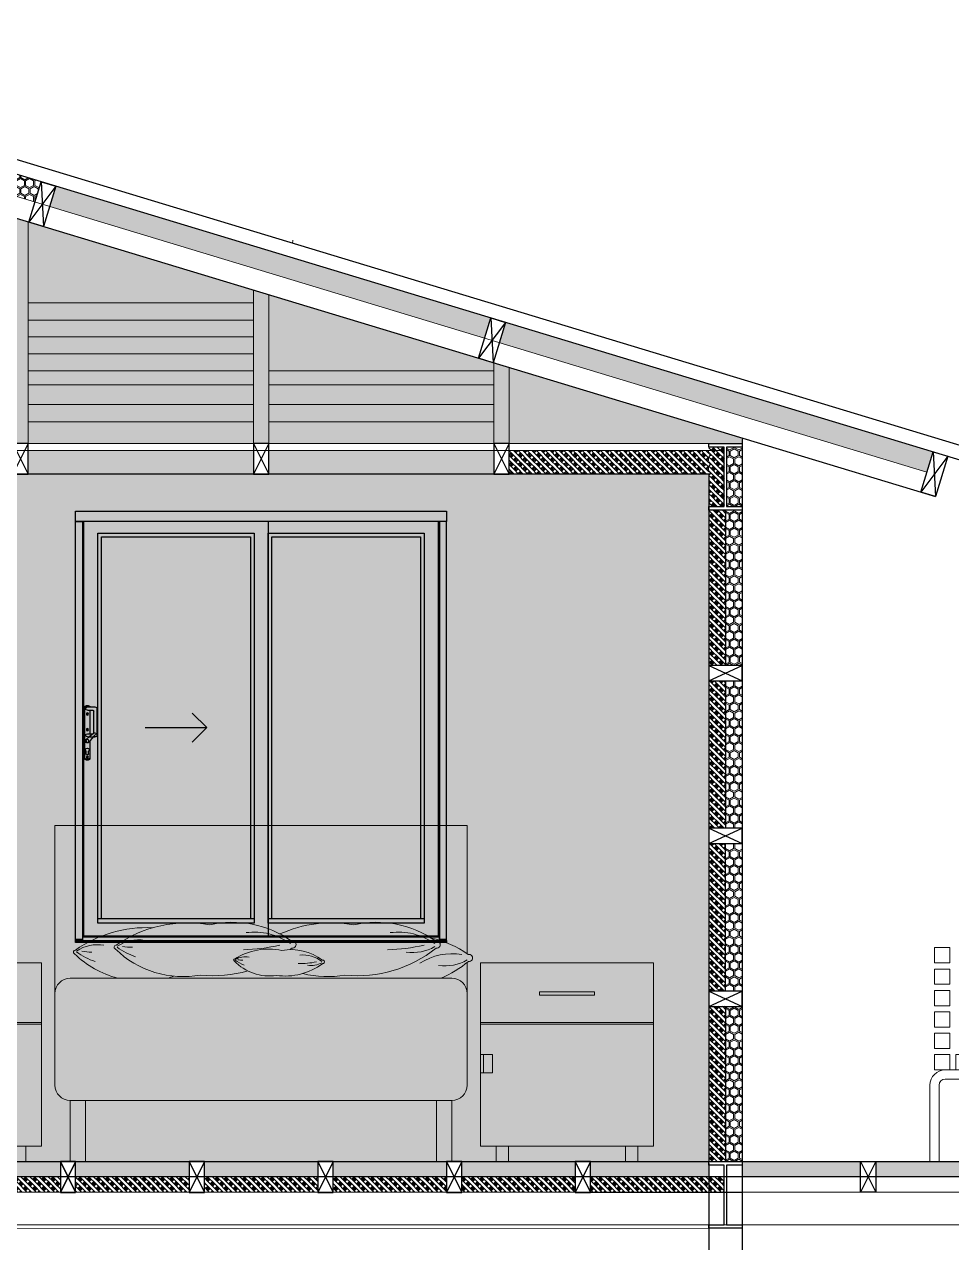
# Model space of a CAD drawing. Header units: millimetres. Extents: x 0 to 77.1, y -22.3 to 58.9.
# Drawn here: x 14.129 to 17.165, y -20.027 to -16.04 of the extents above; entities that cross this region are included whole.
import ezdxf

# ---------------------------------------------------------------- set-up
doc = ezdxf.new("R2010")
doc.units = ezdxf.units.MM
doc.layers.add('0 1 Sombreado', color=7, linetype='Continuous', lineweight=5, true_color=0xd6d6d6)
for name, color, linetype, lineweight in [('0.1normal', 7, 'Continuous', 15), ('01 Moviliario', 251, 'Continuous', 15), ('01 TERRENO', 7, 'Continuous', 140), ('01 Vegetacion 2', 253, 'Continuous', 9), ('01gorda', 7, 'Continuous', 30), ('01gris', 252, 'Continuous', 9)]:
    doc.layers.add(name, color=color, linetype=linetype, lineweight=lineweight)
pattern_1 = [(315, (39.565346, -18.454767), (0.03000001, -6e-18), [0.01060659, -0.0318198]), (315, (39.550346, -18.454767), (0.03000001, -6e-18), [0.0318198, -0.01060659]), (315, (39.542846, -18.462267), (0.03000001, -6e-18), [0.0318198, -0.01060659]), (315, (39.542846, -18.477267), (0.03000001, -6e-18), [0.01060659, -0.0318198]), (45, (39.542846, -18.477267), (6e-18, 0.03000001), [0.01060659, -0.0318198]), (45, (39.550346, -18.484767), (6e-18, 0.03000001), [0.01060659, -0.0318198]), (45, (39.565346, -18.469767), (6e-18, 0.03000001), [0.01060659, -0.0318198]), (225, (39.565346, -18.454767), (-1e-17, -0.03000001), [0.01060659, -0.0318198]), (270, (39.542846, -18.469767), (0.03, -6e-18), [0, -0.03]), (270, (39.542846, -18.466767), (0.03, -6e-18), [0, -0.03]), (270, (39.542846, -18.472767), (0.03, -6e-18), [0, -0.03]), (270, (39.545846, -18.469767), (0.03, -6e-18), [0, -0.03]), (270, (39.557846, -18.484767), (0.03, -6e-18), [0, -0.03]), (270, (39.560846, -18.484767), (0.03, -6e-18), [0, -0.03]), (270, (39.554846, -18.484767), (0.03, -6e-18), [0, -0.03]), (270, (39.557846, -18.481767), (0.03, -6e-18), [0, -0.03]), (270, (39.557846, -18.457767), (0.03, -6e-18), [0, -0.03]), (270, (39.569846, -18.469767), (0.03, -6e-18), [0, -0.03])]
pattern_2 = [(270, (-72.434958, 28.004061), (0.015, -0.0259807621), [0.015, -0.036961524]), (270, (-72.408978, 28.004061), (0.015, -0.0259807621), [0.015, -0.036961524]), (330, (-72.434958, 27.989061), (0.03, -2e-13), [0.015, -0.036961524]), (330, (-72.421968, 28.011561), (0.03, -2e-13), [0.015, -0.036961524]), (30, (-72.434958, 28.004061), (0.015, 0.0259807621), [0.015, -0.036961524]), (30, (-72.421968, 27.981561), (0.015, 0.0259807621), [0.015, -0.036961524])]
pattern_3 = [(315, (-72.412458, 28.011561), (0.0300000093, -6e-18), [0.01060659, -0.0318198]), (315, (-72.427458, 28.011561), (0.0300000093, -6e-18), [0.0318198, -0.01060659]), (315, (-72.434958, 28.004061), (0.0300000093, -6e-18), [0.0318198, -0.01060659]), (315, (-72.434958, 27.989061), (0.0300000093, -6e-18), [0.01060659, -0.0318198]), (45, (-72.434958, 27.989061), (6e-18, 0.0300000093), [0.01060659, -0.0318198]), (45, (-72.427458, 27.981561), (6e-18, 0.0300000093), [0.01060659, -0.0318198]), (45, (-72.412458, 27.996561), (6e-18, 0.0300000093), [0.01060659, -0.0318198]), (225, (-72.412458, 28.011561), (-1e-17, -0.0300000093), [0.01060659, -0.0318198]), (270, (-72.434958, 27.99656), (0.03, -6e-18), [0, -0.03]), (270, (-72.434958, 27.99956), (0.03, -6e-18), [0, -0.03]), (270, (-72.434958, 27.99356), (0.03, -6e-18), [0, -0.03]), (270, (-72.431958, 27.99656), (0.03, -6e-18), [0, -0.03]), (270, (-72.419958, 27.98156), (0.03, -6e-18), [0, -0.03]), (270, (-72.416958, 27.98156), (0.03, -6e-18), [0, -0.03]), (270, (-72.422958, 27.98156), (0.03, -6e-18), [0, -0.03]), (270, (-72.419958, 27.98456), (0.03, -6e-18), [0, -0.03]), (270, (-72.419958, 28.00856), (0.03, -6e-18), [0, -0.03]), (270, (-72.407958, 27.99656), (0.03, -6e-18), [0, -0.03])]
pattern_4 = [(270, (39.542846, -18.474364), (0.015, -0.025980762), [0.015, -0.036961524]), (270, (39.568827, -18.474364), (0.015, -0.025980762), [0.015, -0.036961524]), (330, (39.542846, -18.489364), (0.03, -2e-13), [0.015, -0.036961524]), (330, (39.555837, -18.466864), (0.03, -2e-13), [0.015, -0.036961524]), (30, (39.542846, -18.474364), (0.015, 0.025980762), [0.015, -0.036961524]), (30, (39.555837, -18.496864), (0.015, 0.025980762), [0.015, -0.036961524])]

# ---------------------------------------------------------------- blocks, each defined once
blk = doc.blocks.new('Fenton Ironmongery')
at = {"color": 0, "ltscale": 5}
for p, q in [((0, 243.5), (-37, 243.5)), ((-13, 243.5), (-13, 244.7)), ((13, -9), (13, 244.7)), ((-47, 107.5), (-47, 233.5)), ((-31, 118.5), (-31, 222.5)), ((0, 227.5), (-26, 227.5)), ((-13, 113.5), (-13, 227.5)), ((-39.3, 110.1), (-35.6, 105.6)), ((0, 97.5), (-37, 97.5)), ((-35.6, 105.6), (-28.9, 97.5)), ((-32.2, 117.2), (-27.7, 113.5)), ((-28.9, 97.5), (-7.6, 71.8)), ((-27.7, 113.5), (-8.3, 97.5)), ((0, 113.5), (-26, 113.5)), ((-13, -9), (-13, 78.4)), ((-8.3, 97.5), (6.2, 85.6))]:
    blk.add_line(p, q, dxfattribs=at)
at = {"color": 0}
for p, q in [((-5.2, 15.3), (-5.2, 27.9)), ((5.2, 15.3), (5.2, 27.9))]:
    blk.add_line(p, q, dxfattribs=at)
for centre, radius in [((0, 209), 5), ((0, 209), 2.5), ((0, 133), 5), ((0, 133), 2.5), ((0, 0), 5), ((0, 0), 2.5)]:
    blk.add_circle(centre, radius, dxfattribs=at)
at = {"color": 0, "ltscale": 5}
blk.add_circle((0, 78), 7, dxfattribs=at)
at = {"color": 0}
for centre, radius, start, end in [((-37, 233.5), 10, 90, 180), ((-26, 222.5), 5, 90, 180), ((-26, 118.5), 5, 180, 270), ((-37, 107.5), 10, 180, 270), ((0, 35), 8.75, 306.46173, 233.53827), ((0, 15.3), 5.2, 180, 0)]:
    blk.add_arc(centre, radius, start, end, dxfattribs=at)
at = {"color": 0, "ltscale": 5}
for centre, radius, start, end in [((0, 233.6), 17.1, 40.44972, 139.55028), ((0, 229.6), 17.1, 40.44972, 125.6411), ((0, 235.5), 8, 270, 90), ((-35.4, 113.4), 5, 50.50888, 130.68963), ((-35.4, 113.3), 5, 139.41863, 219.59938), ((0, 78), 9.8, 219.49112, 50.50888), ((0, 105.5), 8, 270, 90), ((0, 6.1), 17.1, 220.44972, 319.55028), ((0, 2.1), 17.1, 220.44972, 319.55028)]:
    blk.add_arc(centre, radius, start, end, dxfattribs=at)
blk = doc.blocks.new('Banco 3 L')
for p, q in [((332.8062, 382.1878), (332.8562, 382.1878)), ((332.8062, 382.1878), (332.8062, 382.1378)), ((332.8562, 382.1878), (332.8562, 382.1378)), ((332.8062, 382.1378), (332.8562, 382.1378)), ((332.8062, 382.1178), (332.8562, 382.1178)), ((332.8062, 382.1178), (332.8062, 382.0678)), ((332.8562, 382.1178), (332.8562, 382.0678)), ((332.8062, 382.0678), (332.8562, 382.0678)), ((332.8062, 382.0478), (332.8562, 382.0478)), ((332.8062, 382.0478), (332.8062, 381.9978)), ((332.8562, 382.0478), (332.8562, 381.9978)), ((332.8062, 381.9978), (332.8562, 381.9978)), ((332.8062, 381.9778), (332.8562, 381.9778)), ((332.8062, 381.9778), (332.8062, 381.9278)), ((332.8562, 381.9778), (332.8562, 381.9278)), ((332.8062, 381.9278), (332.8562, 381.9278)), ((332.8062, 381.9078), (332.8562, 381.9078)), ((332.8062, 381.9078), (332.8062, 381.8578)), ((332.8562, 381.9078), (332.8562, 381.8578)), ((332.8062, 381.8578), (332.8562, 381.8578)), ((332.8062, 381.8378), (332.8562, 381.8378)), ((332.8062, 381.8378), (332.8062, 381.7878)), ((332.8562, 381.8378), (332.8562, 381.7878)), ((332.8762, 381.8378), (332.8762, 381.7878)), ((332.8762, 381.8378), (332.9262, 381.8378)), ((332.9262, 381.8378), (332.9262, 381.7878)), ((332.9462, 381.8378), (332.9462, 381.7878)), ((332.9462, 381.8378), (332.9962, 381.8378)), ((332.9962, 381.8378), (332.9962, 381.7878)), ((333.0162, 381.8378), (333.0162, 381.7878)), ((333.0162, 381.8378), (333.0662, 381.8378)), ((333.0662, 381.8378), (333.0662, 381.7878)), ((333.0862, 381.8378), (333.0862, 381.7878)), ((333.0862, 381.8378), (333.1362, 381.8378)), ((333.1362, 381.8378), (333.1362, 381.7878)), ((333.1562, 381.8378), (333.1562, 381.7878)), ((333.1562, 381.8378), (333.2062, 381.8378)), ((333.2062, 381.8378), (333.2062, 381.7878)), ((332.8062, 381.7878), (333.2062, 381.7878)), ((332.7912, 381.7378), (332.7912, 381.4878)), ((332.8212, 381.7378), (332.8212, 381.4878)), ((332.8412, 381.7578), (333.1862, 381.7578)), ((333.2062, 381.7378), (333.2062, 381.4878)), ((333.2362, 381.7378), (333.2362, 381.4878)), ((332.7912, 381.4878), (332.8212, 381.4878)), ((333.2062, 381.4878), (333.2362, 381.4878))]:
    blk.add_line(p, q)
for centre, radius, start, end in [((332.8412, 381.7378), 0.05, 90, 180), ((333.1862, 381.7378), 0.05, 360, 90), ((332.8412, 381.7378), 0.02, 90, 180), ((333.1862, 381.7378), 0.02, 360, 90)]:
    blk.add_arc(centre, radius, start, end)
blk = doc.blocks.new('rwyteryt')
for p, q in [((-214.3145, 1104.9679), (-212.9645, 1104.9679)), ((-214.3145, 1104.548), (-214.3145, 1104.9679)), ((-212.9645, 1104.4179), (-212.9645, 1104.9679)), ((-214.9248, 1104.5179), (-214.9248, 1103.9179)), ((-214.9248, 1104.5179), (-214.3579, 1104.5179)), ((-214.3579, 1104.5179), (-214.3579, 1103.9179)), ((-214.3145, 1104.4179), (-214.3145, 1104.5192)), ((-212.9211, 1104.5179), (-212.9211, 1103.9179)), ((-212.9211, 1104.5179), (-212.3543, 1104.5179)), ((-212.3543, 1104.5179), (-212.3543, 1103.9179)), ((-214.2645, 1104.4679), (-213.0145, 1104.4679)), ((-214.7314, 1104.4229), (-214.5514, 1104.4229)), ((-214.7314, 1104.4129), (-214.7314, 1104.4229)), ((-214.7314, 1104.4129), (-214.5514, 1104.4129)), ((-214.5514, 1104.4129), (-214.5514, 1104.4229)), ((-214.3145, 1104.4179), (-214.3145, 1104.1179)), ((-212.9645, 1104.4179), (-212.9645, 1104.1179)), ((-212.7277, 1104.4229), (-212.5477, 1104.4229)), ((-212.7277, 1104.4129), (-212.7277, 1104.4229)), ((-212.7277, 1104.4129), (-212.5477, 1104.4129)), ((-212.5477, 1104.4129), (-212.5477, 1104.4229)), ((-214.9248, 1104.3229), (-214.3579, 1104.3229)), ((-214.9248, 1104.3179), (-214.3579, 1104.3179)), ((-212.9211, 1104.3229), (-212.3543, 1104.3229)), ((-212.9211, 1104.3179), (-212.3543, 1104.3179)), ((-214.3979, 1104.2179), (-214.3979, 1104.1579)), ((-214.3579, 1104.2179), (-214.3979, 1104.2179)), ((-214.3679, 1104.2179), (-214.3679, 1104.1579)), ((-212.3943, 1104.2179), (-212.3943, 1104.1579)), ((-212.3543, 1104.2179), (-212.3943, 1104.2179)), ((-212.3643, 1104.2179), (-212.3643, 1104.1579)), ((-214.3579, 1104.1579), (-214.3979, 1104.1579)), ((-212.3543, 1104.1579), (-212.3943, 1104.1579)), ((-214.2645, 1104.0679), (-213.0145, 1104.0679)), ((-214.2645, 1104.0679), (-214.2645, 1103.8679)), ((-214.2145, 1104.0679), (-214.2145, 1103.8679)), ((-213.0645, 1104.0679), (-213.0645, 1103.8679)), ((-213.0145, 1104.0679), (-213.0145, 1103.8679)), ((-214.9248, 1103.9179), (-214.3579, 1103.9179)), ((-214.8733, 1103.9179), (-214.8733, 1103.8679)), ((-214.8333, 1103.9179), (-214.8333, 1103.8679)), ((-214.4495, 1103.9179), (-214.4495, 1103.8679)), ((-214.4095, 1103.9179), (-214.4095, 1103.8679)), ((-212.9211, 1103.9179), (-212.3543, 1103.9179)), ((-212.8696, 1103.9179), (-212.8696, 1103.8679)), ((-212.8296, 1103.9179), (-212.8296, 1103.8679)), ((-212.4458, 1103.9179), (-212.4458, 1103.8679)), ((-212.4058, 1103.9179), (-212.4058, 1103.8679)), ((-214.8733, 1103.8679), (-214.8333, 1103.8679)), ((-214.4095, 1103.8679), (-214.4495, 1103.8679)), ((-214.2645, 1103.8679), (-214.2145, 1103.8679)), ((-213.0645, 1103.8679), (-213.0145, 1103.8679)), ((-212.8696, 1103.8679), (-212.8296, 1103.8679)), ((-212.4058, 1103.8679), (-212.4458, 1103.8679))]:
    blk.add_line(p, q)
for centre, radius, start, end in [((-214.0178, 1104.3145), 0.3365, 77.1394, 125.2193), ((-213.8699, 1104.2424), 0.4067, 65.5516, 100.3441), ((-213.5456, 1104.3145), 0.3365, 77.1394, 125.2193), ((-213.3977, 1104.2424), 0.4067, 55.0541, 100.3441), ((-214.0893, 1104.4126), 0.2061, 82.5394, 125.196), ((-213.6171, 1104.4126), 0.2061, 82.5394, 125.196), ((-213.2646, 1104.2267), 0.4067, 55.0541, 92.762), ((-214.1238, 1104.2709), 0.3365, 102.5515, 125.2193), ((-214.2144, 1104.5778), 0.0118, 77.514, 278.5025), ((-213.9561, 1104.8865), 0.4104, 231.3184, 275.8446), ((-214.135, 1104.7017), 0.1499, 240.5525, 277.6804), ((-214.0415, 1105.12), 0.5592, 256.3664, 268.7439), ((-213.7422, 1104.5778), 0.0118, 77.514, 278.5025), ((-213.484, 1104.8865), 0.4104, 231.3184, 232.3868), ((-213.5693, 1105.12), 0.5592, 256.3664, 268.7439), ((-213.2381, 1104.4683), 0.1251, 56.4682, 99.3627), ((-213.2946, 1104.7397), 0.2118, 288.0366, 306.5232), ((-213.2138, 1104.6952), 0.1262, 267.8157, 282.7106), ((-213.1644, 1104.5695), 0.00634, 288.8192, 93.1501), ((-213.1049, 1104.4526), 0.1251, 56.4682, 99.3627), ((-214.3204, 1104.5342), 0.0118, 77.514, 278.5025), ((-214.2411, 1104.6581), 0.1499, 240.5525, 277.6804), ((-214.2646, 1104.354), 0.194, 57.298, 99.5774), ((-213.8417, 1104.5213), 0.00591, 79.5904, 280.5789), ((-213.7387, 1104.3932), 0.1682, 79.2157, 127.2957), ((-213.7762, 1104.441), 0.1031, 84.6158, 127.2723), ((-213.6635, 1104.3599), 0.2033, 57.1305, 102.4204), ((-213.5878, 1104.4756), 0.0625, 58.5446, 101.4391), ((-213.621, 1104.6102), 0.1059, 290.113, 308.5996), ((-213.5798, 1104.5895), 0.0631, 269.8921, 284.787), ((-213.5528, 1104.5275), 0.00317, 290.8955, 95.2265), ((-213.3844, 1104.7904), 0.3174, 259.502, 314.3697), ((-213.2512, 1104.7747), 0.3174, 284.9125, 314.3697), ((-213.1615, 1104.724), 0.2118, 288.0366, 306.5232), ((-213.0806, 1104.6795), 0.1262, 267.8157, 282.7106), ((-213.0313, 1104.5538), 0.00634, 288.8192, 93.1501), ((-214.0622, 1104.8429), 0.4104, 231.3184, 246.013), ((-213.7183, 1104.6802), 0.2052, 233.3948, 277.921), ((-213.8043, 1104.5846), 0.0749, 242.6289, 279.7568), ((-213.7651, 1104.7953), 0.2796, 258.4427, 270.8202), ((-213.6667, 1104.6339), 0.1587, 261.5784, 316.4461), ((-213.484, 1104.8865), 0.4104, 254.132, 275.8446), ((-214.2645, 1104.4179), 0.05, 90, 180), ((-213.8565, 1104.7904), 0.3174, 259.502, 284.6768), ((-213.2512, 1104.7747), 0.3174, 251.0853, 255.0875), ((-213.0145, 1104.4179), 0.05, 0, 90), ((-214.2645, 1104.1179), 0.05, 180, 270), ((-213.0145, 1104.1179), 0.05, 270, 0)]:
    blk.add_arc(centre, radius, start, end)
blk = doc.blocks.new('*U19')
blk.add_blockref('rwyteryt', (234.4535, -1097.9891))

msp = doc.modelspace()

# ---------------------------------------------------------------- hatches: boundary and pattern name
at = {"layer": '0 1 Sombreado', "true_color": 0xebebeb}
h = msp.add_hatch(color=7, dxfattribs=at)
h.dxf.hatch_style = 1
h.paths.add_polyline_path([(13.3741, -16.454), (13.3775, -17.2941), (13.3289, -17.3173), (13.3289, -17.4116), (16.4789, -17.4116), (16.4755, -17.3928)])
h = msp.add_hatch(color=7, dxfattribs=at)
h.dxf.hatch_style = 1
h.paths.add_polyline_path([(16.37, -17.5116), (13.4378, -17.5116), (13.4378, -19.7616), (16.37, -19.7616)])
at = {"layer": '0 1 Sombreado', "true_color": 0x939598}
h = msp.add_hatch(color=252, dxfattribs=at)
h.dxf.hatch_style = 1
h.paths.add_polyline_path([(14.2467, -19.7616), (13.8753, -19.7616), (13.8753, -19.8116), (14.2467, -19.8116)])
h = msp.add_hatch(color=252, dxfattribs=at)
h.dxf.hatch_style = 1
h.paths.add_polyline_path([(14.6682, -19.7616), (14.2967, -19.7616), (14.2967, -19.8116), (14.6682, -19.8116)])
h = msp.add_hatch(color=252, dxfattribs=at)
h.dxf.hatch_style = 1
h.paths.add_polyline_path([(15.0896, -19.7616), (14.7182, -19.7616), (14.7182, -19.8116), (15.0896, -19.8116)])
h = msp.add_hatch(color=252, dxfattribs=at)
h.dxf.hatch_style = 1
h.paths.add_polyline_path([(15.511, -19.7616), (15.1396, -19.7616), (15.1396, -19.8116), (15.511, -19.8116)])
h = msp.add_hatch(color=252, dxfattribs=at)
h.dxf.hatch_style = 1
h.paths.add_polyline_path([(15.9324, -19.7616), (15.561, -19.7616), (15.561, -19.8116), (15.9324, -19.8116)])
h = msp.add_hatch(color=252, dxfattribs=at)
h.dxf.hatch_style = 1
h.paths.add_polyline_path([(16.37, -19.7616), (15.9824, -19.7616), (15.9824, -19.8116), (16.37, -19.8116)])
h = msp.add_hatch(color=252, dxfattribs=at)
h.dxf.hatch_style = 1
h.paths.add_polyline_path([(16.8664, -19.7616), (16.4789, -19.7616), (16.4789, -19.8116), (16.8664, -19.8116)])
h = msp.add_hatch(color=252, dxfattribs=at)
h.dxf.hatch_style = 1
h.paths.add_polyline_path([(17.2878, -19.7616), (16.9164, -19.7616), (16.9164, -19.8116), (17.2878, -19.8116)])
at = {"layer": '01gris'}
h = msp.add_hatch(dxfattribs=at)
h.set_pattern_fill('HEXPERF', color=256, scale=0.03, angle=270, pattern_type=2)
h.set_pattern_definition(pattern_4)
h.paths.add_polyline_path([(13.3289, -16.2962), (13.3289, -16.3683), (14.1638, -16.621), (14.1838, -16.555)])
h = msp.add_hatch(dxfattribs=at)
h.set_pattern_fill('HEXPERF', color=256, scale=0.03, angle=270, pattern_type=2)
h.set_pattern_definition(pattern_4)
h.paths.add_polyline_path([(14.2317, -16.5695), (14.2117, -16.6355), (15.636, -17.0667), (15.656, -17.0007)])
h = msp.add_hatch(dxfattribs=at)
h.set_pattern_fill('HEXPERF', color=256, scale=0.03, angle=270, pattern_type=2)
h.set_pattern_definition(pattern_4)
h.paths.add_polyline_path([(15.7038, -17.0152), (15.6838, -17.0812), (17.0842, -17.5051), (17.1042, -17.4391)])
h = msp.add_hatch(dxfattribs=at)
h.set_pattern_fill('LATTICE3', color=256, scale=0.03, angle=270, pattern_type=2)
h.set_pattern_definition([(315, (36.582345, -18.453437), (0.03000001, -6e-18), [0.01060659, -0.0318198]), (315, (36.567345, -18.453437), (0.03000001, -6e-18), [0.0318198, -0.01060659]), (315, (36.559845, -18.460937), (0.03000001, -6e-18), [0.0318198, -0.01060659]), (315, (36.559845, -18.475937), (0.03000001, -6e-18), [0.01060659, -0.0318198]), (45, (36.559845, -18.475937), (6e-18, 0.03000001), [0.01060659, -0.0318198]), (45, (36.567345, -18.483437), (6e-18, 0.03000001), [0.01060659, -0.0318198]), (45, (36.582345, -18.468437), (6e-18, 0.03000001), [0.01060659, -0.0318198]), (225, (36.582345, -18.453437), (-1e-17, -0.03000001), [0.01060659, -0.0318198]), (270, (36.559845, -18.468437), (0.03, -6e-18), [0, -0.03]), (270, (36.559845, -18.465437), (0.03, -6e-18), [0, -0.03]), (270, (36.559845, -18.471437), (0.03, -6e-18), [0, -0.03]), (270, (36.562845, -18.468437), (0.03, -6e-18), [0, -0.03]), (270, (36.574845, -18.483437), (0.03, -6e-18), [0, -0.03]), (270, (36.577845, -18.483437), (0.03, -6e-18), [0, -0.03]), (270, (36.571845, -18.483437), (0.03, -6e-18), [0, -0.03]), (270, (36.574845, -18.480437), (0.03, -6e-18), [0, -0.03]), (270, (36.574845, -18.456437), (0.03, -6e-18), [0, -0.03]), (270, (36.586845, -18.468437), (0.03, -6e-18), [0, -0.03])])
h.paths.add_polyline_path([(16.4207, -17.4236), (16.37, -17.4236), (16.3701, -17.6183), (16.4208, -17.6183)])
h = msp.add_hatch(dxfattribs=at)
h.set_pattern_fill('HEXPERF', color=256, scale=0.03, angle=270, pattern_type=2)
h.set_pattern_definition(pattern_2)
h.paths.add_polyline_path([(16.4789, -17.4236), (16.4282, -17.4236), (16.4282, -17.6183), (16.4789, -17.6183)])
h.paths.add_polyline_path([(16.4789, -17.6302), (16.4244, -17.6302), (16.4244, -18.1382), (16.4789, -18.1382)])
h = msp.add_hatch(dxfattribs=at)
h.set_pattern_fill('LATTICE3', color=256, scale=0.03, angle=270, pattern_type=2)
h.set_pattern_definition([(315, (40.352846, -18.454767), (0.03000001, -6e-18), [0.01060659, -0.0318198]), (315, (40.337846, -18.454767), (0.03000001, -6e-18), [0.0318198, -0.01060659]), (315, (40.330346, -18.462267), (0.03000001, -6e-18), [0.0318198, -0.01060659]), (315, (40.330346, -18.477267), (0.03000001, -6e-18), [0.01060659, -0.0318198]), (45, (40.330346, -18.477267), (6e-18, 0.03000001), [0.01060659, -0.0318198]), (45, (40.337846, -18.484767), (6e-18, 0.03000001), [0.01060659, -0.0318198]), (45, (40.352846, -18.469767), (6e-18, 0.03000001), [0.01060659, -0.0318198]), (225, (40.352846, -18.454767), (-1e-17, -0.03000001), [0.01060659, -0.0318198]), (270, (40.330346, -18.469767), (0.03, -6e-18), [0, -0.03]), (270, (40.330346, -18.466767), (0.03, -6e-18), [0, -0.03]), (270, (40.330346, -18.472767), (0.03, -6e-18), [0, -0.03]), (270, (40.333346, -18.469767), (0.03, -6e-18), [0, -0.03]), (270, (40.345346, -18.484767), (0.03, -6e-18), [0, -0.03]), (270, (40.348346, -18.484767), (0.03, -6e-18), [0, -0.03]), (270, (40.342346, -18.484767), (0.03, -6e-18), [0, -0.03]), (270, (40.345346, -18.481767), (0.03, -6e-18), [0, -0.03]), (270, (40.345346, -18.457767), (0.03, -6e-18), [0, -0.03]), (270, (40.357346, -18.469767), (0.03, -6e-18), [0, -0.03])])
h.paths.add_polyline_path([(14.8789, -17.4349), (14.1414, -17.4349), (14.1414, -17.5116), (14.8789, -17.5116)])
h = msp.add_hatch(dxfattribs=at)
h.set_pattern_fill('LATTICE3', color=256, scale=0.03, angle=270, pattern_type=2)
h.set_pattern_definition(pattern_1)
h.paths.add_polyline_path([(15.6664, -17.4349), (14.9289, -17.4349), (14.9289, -17.5116), (15.6664, -17.5116)])
h = msp.add_hatch(dxfattribs=at)
h.set_pattern_fill('LATTICE3', color=256, scale=0.03, angle=270, pattern_type=2)
h.set_pattern_definition(pattern_1)
h.paths.add_polyline_path([(16.37, -17.4349), (15.7164, -17.4349), (15.7164, -17.5116), (16.37, -17.5116)])
h = msp.add_hatch(dxfattribs=at)
h.set_pattern_fill('LATTICE3', color=256, scale=0.03, angle=270, pattern_type=2)
h.set_pattern_definition(pattern_3)
h.paths.add_polyline_path([(16.4244, -17.6302), (16.37, -17.6302), (16.37, -18.1382), (16.4244, -18.1382)])
h = msp.add_hatch(dxfattribs=at)
h.set_pattern_fill('LATTICE3', color=256, scale=0.03, angle=270, pattern_type=2)
h.set_pattern_definition(pattern_3)
h.paths.add_polyline_path([(16.4244, -18.1882), (16.37, -18.1882), (16.37, -18.671), (16.4244, -18.671)])
h = msp.add_hatch(dxfattribs=at)
h.set_pattern_fill('HEXPERF', color=256, scale=0.03, angle=270, pattern_type=2)
h.set_pattern_definition(pattern_2)
h.paths.add_polyline_path([(16.4789, -18.1882), (16.4244, -18.1882), (16.4244, -18.671), (16.4789, -18.671)])
h = msp.add_hatch(dxfattribs=at)
h.set_pattern_fill('LATTICE3', color=256, scale=0.03, angle=270, pattern_type=2)
h.set_pattern_definition([(315, (-72.412458, 27.47872), (0.0300000093, -6e-18), [0.01060659, -0.0318198]), (315, (-72.427458, 27.47872), (0.0300000093, -6e-18), [0.0318198, -0.01060659]), (315, (-72.434958, 27.47122), (0.0300000093, -6e-18), [0.0318198, -0.01060659]), (315, (-72.434958, 27.45622), (0.0300000093, -6e-18), [0.01060659, -0.0318198]), (45, (-72.434958, 27.45622), (6e-18, 0.0300000093), [0.01060659, -0.0318198]), (45, (-72.427458, 27.44872), (6e-18, 0.0300000093), [0.01060659, -0.0318198]), (45, (-72.412458, 27.46372), (6e-18, 0.0300000093), [0.01060659, -0.0318198]), (225, (-72.412458, 27.47872), (-1e-17, -0.0300000093), [0.01060659, -0.0318198]), (270, (-72.434958, 27.46372), (0.03, -6e-18), [0, -0.03]), (270, (-72.434958, 27.46672), (0.03, -6e-18), [0, -0.03]), (270, (-72.434958, 27.46072), (0.03, -6e-18), [0, -0.03]), (270, (-72.431958, 27.46372), (0.03, -6e-18), [0, -0.03]), (270, (-72.419958, 27.44872), (0.03, -6e-18), [0, -0.03]), (270, (-72.416958, 27.44872), (0.03, -6e-18), [0, -0.03]), (270, (-72.422958, 27.44872), (0.03, -6e-18), [0, -0.03]), (270, (-72.419958, 27.45172), (0.03, -6e-18), [0, -0.03]), (270, (-72.419958, 27.47572), (0.03, -6e-18), [0, -0.03]), (270, (-72.407958, 27.46372), (0.03, -6e-18), [0, -0.03])])
h.paths.add_polyline_path([(16.4244, -18.721), (16.37, -18.721), (16.37, -19.2039), (16.4244, -19.2039)])
h = msp.add_hatch(dxfattribs=at)
h.set_pattern_fill('HEXPERF', color=256, scale=0.03, angle=270, pattern_type=2)
h.set_pattern_definition([(270, (-72.434958, 27.47122), (0.015, -0.0259807621), [0.015, -0.036961524]), (270, (-72.408978, 27.47122), (0.015, -0.0259807621), [0.015, -0.036961524]), (330, (-72.434958, 27.45622), (0.03, -2e-13), [0.015, -0.036961524]), (330, (-72.421968, 27.47872), (0.03, -2e-13), [0.015, -0.036961524]), (30, (-72.434958, 27.47122), (0.015, 0.0259807621), [0.015, -0.036961524]), (30, (-72.421968, 27.44872), (0.015, 0.0259807621), [0.015, -0.036961524])])
h.paths.add_polyline_path([(16.4789, -18.721), (16.4244, -18.721), (16.4244, -19.2039), (16.4789, -19.2039)])
h = msp.add_hatch(dxfattribs=at)
h.set_pattern_fill('LATTICE3', color=256, scale=0.03, angle=270, pattern_type=2)
h.set_pattern_definition([(315, (-72.412458, 26.388154), (0.0300000093, -6e-18), [0.01060659, -0.0318198]), (315, (-72.427458, 26.388154), (0.0300000093, -6e-18), [0.0318198, -0.01060659]), (315, (-72.434958, 26.380654), (0.0300000093, -6e-18), [0.0318198, -0.01060659]), (315, (-72.434958, 26.365654), (0.0300000093, -6e-18), [0.01060659, -0.0318198]), (45, (-72.434958, 26.365654), (6e-18, 0.0300000093), [0.01060659, -0.0318198]), (45, (-72.427458, 26.358154), (6e-18, 0.0300000093), [0.01060659, -0.0318198]), (45, (-72.412458, 26.373154), (6e-18, 0.0300000093), [0.01060659, -0.0318198]), (225, (-72.412458, 26.388154), (-1e-17, -0.0300000093), [0.01060659, -0.0318198]), (270, (-72.434958, 26.373154), (0.03, -6e-18), [0, -0.03]), (270, (-72.434958, 26.376154), (0.03, -6e-18), [0, -0.03]), (270, (-72.434958, 26.370154), (0.03, -6e-18), [0, -0.03]), (270, (-72.431958, 26.373154), (0.03, -6e-18), [0, -0.03]), (270, (-72.419958, 26.358154), (0.03, -6e-18), [0, -0.03]), (270, (-72.416958, 26.358154), (0.03, -6e-18), [0, -0.03]), (270, (-72.422958, 26.358154), (0.03, -6e-18), [0, -0.03]), (270, (-72.419958, 26.361154), (0.03, -6e-18), [0, -0.03]), (270, (-72.419958, 26.385154), (0.03, -6e-18), [0, -0.03]), (270, (-72.407958, 26.373154), (0.03, -6e-18), [0, -0.03])])
h.paths.add_polyline_path([(16.4244, -19.2536), (16.37, -19.2536), (16.37, -19.7616), (16.4244, -19.7616)])
h = msp.add_hatch(dxfattribs=at)
h.set_pattern_fill('HEXPERF', color=256, scale=0.03, angle=270, pattern_type=2)
h.set_pattern_definition([(270, (-72.434958, 26.380654), (0.015, -0.0259807621), [0.015, -0.036961524]), (270, (-72.408978, 26.380654), (0.015, -0.0259807621), [0.015, -0.036961524]), (330, (-72.434958, 26.365654), (0.03, -2e-13), [0.015, -0.036961524]), (330, (-72.421968, 26.388154), (0.03, -2e-13), [0.015, -0.036961524]), (30, (-72.434958, 26.380654), (0.015, 0.0259807621), [0.015, -0.036961524]), (30, (-72.421968, 26.358154), (0.015, 0.0259807621), [0.015, -0.036961524])])
h.paths.add_polyline_path([(16.4789, -19.2536), (16.4244, -19.2536), (16.4244, -19.7616), (16.4789, -19.7616)])
h = msp.add_hatch(dxfattribs=at)
h.set_pattern_fill('LATTICE3', color=256, scale=0.03, angle=270, pattern_type=2)
h.set_pattern_definition([(315, (39.565346, -18.454767), (0.03000001, -6e-18), [0.01060659, -0.0318198]), (315, (39.550346, -18.454767), (0.03000001, -6e-18), [0.0318198, -0.01060659]), (315, (39.542846, -18.462267), (0.03000001, -6e-18), [0.0318198, -0.01060659]), (315, (39.542846, -18.477267), (0.03000001, -6e-18), [0.01060659, -0.0318198]), (45, (39.542846, -18.477267), (6e-18, 0.03000001), [0.01060659, -0.0318198]), (45, (39.550346, -18.484767), (6e-18, 0.03000001), [0.01060659, -0.0318198]), (45, (39.565346, -18.469767), (6e-18, 0.03000001), [0.01060659, -0.0318198]), (225, (39.565346, -18.454767), (-1e-17, -0.03000001), [0.01060659, -0.0318198]), (270, (39.542846, -18.469767), (0.03, -6e-18), [0, -0.03]), (270, (39.542846, -18.466767), (0.03, -6e-18), [0, -0.03]), (270, (39.542846, -18.472767), (0.03, -6e-18), [0, -0.03]), (270, (39.545846, -18.469767), (0.03, -6e-18), [0, -0.03]), (270, (39.557846, -18.484767), (0.03, -6e-18), [0, -0.03]), (270, (39.560846, -18.484767), (0.03, -6e-18), [0, -0.03]), (270, (39.554846, -18.484767), (0.03, -6e-18), [0, -0.03]), (270, (39.557846, -18.481767), (0.03, -6e-18), [0, -0.03]), (270, (39.557846, -18.457767), (0.03, -6e-18), [0, -0.03]), (270, (39.569846, -18.469767), (0.03, -6e-18), [0, -0.03])])
h.paths.add_polyline_path([(14.2467, -19.8116), (13.8753, -19.8116), (13.8753, -19.8616), (14.2467, -19.8616)])
h = msp.add_hatch(dxfattribs=at)
h.set_pattern_fill('LATTICE3', color=256, scale=0.03, angle=270, pattern_type=2)
h.set_pattern_definition([(315, (39.143918, -18.454767), (0.03000001, -6e-18), [0.01060659, -0.0318198]), (315, (39.128918, -18.454767), (0.03000001, -6e-18), [0.0318198, -0.01060659]), (315, (39.121418, -18.462267), (0.03000001, -6e-18), [0.0318198, -0.01060659]), (315, (39.121418, -18.477267), (0.03000001, -6e-18), [0.01060659, -0.0318198]), (45, (39.121418, -18.477267), (6e-18, 0.03000001), [0.01060659, -0.0318198]), (45, (39.128918, -18.484767), (6e-18, 0.03000001), [0.01060659, -0.0318198]), (45, (39.143918, -18.469767), (6e-18, 0.03000001), [0.01060659, -0.0318198]), (225, (39.143918, -18.454767), (-1e-17, -0.03000001), [0.01060659, -0.0318198]), (270, (39.121418, -18.469767), (0.03, -6e-18), [0, -0.03]), (270, (39.121418, -18.466767), (0.03, -6e-18), [0, -0.03]), (270, (39.121418, -18.472767), (0.03, -6e-18), [0, -0.03]), (270, (39.124418, -18.469767), (0.03, -6e-18), [0, -0.03]), (270, (39.136418, -18.484767), (0.03, -6e-18), [0, -0.03]), (270, (39.139418, -18.484767), (0.03, -6e-18), [0, -0.03]), (270, (39.133418, -18.484767), (0.03, -6e-18), [0, -0.03]), (270, (39.136418, -18.481767), (0.03, -6e-18), [0, -0.03]), (270, (39.136418, -18.457767), (0.03, -6e-18), [0, -0.03]), (270, (39.148418, -18.469767), (0.03, -6e-18), [0, -0.03])])
h.paths.add_polyline_path([(14.6682, -19.8116), (14.2967, -19.8116), (14.2967, -19.8616), (14.6682, -19.8616)])
h = msp.add_hatch(dxfattribs=at)
h.set_pattern_fill('LATTICE3', color=256, scale=0.03, angle=270, pattern_type=2)
h.set_pattern_definition([(315, (38.72249, -18.454767), (0.03000001, -6e-18), [0.01060659, -0.0318198]), (315, (38.70749, -18.454767), (0.03000001, -6e-18), [0.0318198, -0.01060659]), (315, (38.69999, -18.462267), (0.03000001, -6e-18), [0.0318198, -0.01060659]), (315, (38.69999, -18.477267), (0.03000001, -6e-18), [0.01060659, -0.0318198]), (45, (38.69999, -18.477267), (6e-18, 0.03000001), [0.01060659, -0.0318198]), (45, (38.70749, -18.484767), (6e-18, 0.03000001), [0.01060659, -0.0318198]), (45, (38.72249, -18.469767), (6e-18, 0.03000001), [0.01060659, -0.0318198]), (225, (38.72249, -18.454767), (-1e-17, -0.03000001), [0.01060659, -0.0318198]), (270, (38.69999, -18.469767), (0.03, -6e-18), [0, -0.03]), (270, (38.69999, -18.466767), (0.03, -6e-18), [0, -0.03]), (270, (38.69999, -18.472767), (0.03, -6e-18), [0, -0.03]), (270, (38.70299, -18.469767), (0.03, -6e-18), [0, -0.03]), (270, (38.71499, -18.484767), (0.03, -6e-18), [0, -0.03]), (270, (38.71799, -18.484767), (0.03, -6e-18), [0, -0.03]), (270, (38.71199, -18.484767), (0.03, -6e-18), [0, -0.03]), (270, (38.71499, -18.481767), (0.03, -6e-18), [0, -0.03]), (270, (38.71499, -18.457767), (0.03, -6e-18), [0, -0.03]), (270, (38.72699, -18.469767), (0.03, -6e-18), [0, -0.03])])
h.paths.add_polyline_path([(15.0896, -19.8116), (14.7182, -19.8116), (14.7182, -19.8616), (15.0896, -19.8616)])
h = msp.add_hatch(dxfattribs=at)
h.set_pattern_fill('LATTICE3', color=256, scale=0.03, angle=270, pattern_type=2)
h.set_pattern_definition([(315, (38.30106, -18.454767), (0.03000001, -6e-18), [0.01060659, -0.0318198]), (315, (38.28606, -18.454767), (0.03000001, -6e-18), [0.0318198, -0.01060659]), (315, (38.27856, -18.462267), (0.03000001, -6e-18), [0.0318198, -0.01060659]), (315, (38.27856, -18.477267), (0.03000001, -6e-18), [0.01060659, -0.0318198]), (45, (38.27856, -18.477267), (6e-18, 0.03000001), [0.01060659, -0.0318198]), (45, (38.28606, -18.484767), (6e-18, 0.03000001), [0.01060659, -0.0318198]), (45, (38.30106, -18.469767), (6e-18, 0.03000001), [0.01060659, -0.0318198]), (225, (38.30106, -18.454767), (-1e-17, -0.03000001), [0.01060659, -0.0318198]), (270, (38.27856, -18.469767), (0.03, -6e-18), [0, -0.03]), (270, (38.27856, -18.466767), (0.03, -6e-18), [0, -0.03]), (270, (38.27856, -18.472767), (0.03, -6e-18), [0, -0.03]), (270, (38.28156, -18.469767), (0.03, -6e-18), [0, -0.03]), (270, (38.29356, -18.484767), (0.03, -6e-18), [0, -0.03]), (270, (38.29656, -18.484767), (0.03, -6e-18), [0, -0.03]), (270, (38.29056, -18.484767), (0.03, -6e-18), [0, -0.03]), (270, (38.29356, -18.481767), (0.03, -6e-18), [0, -0.03]), (270, (38.29356, -18.457767), (0.03, -6e-18), [0, -0.03]), (270, (38.30556, -18.469767), (0.03, -6e-18), [0, -0.03])])
h.paths.add_polyline_path([(15.511, -19.8116), (15.1396, -19.8116), (15.1396, -19.8616), (15.511, -19.8616)])
h = msp.add_hatch(dxfattribs=at)
h.set_pattern_fill('LATTICE3', color=256, scale=0.03, angle=270, pattern_type=2)
h.set_pattern_definition([(315, (37.879632, -18.454767), (0.03000001, -6e-18), [0.01060659, -0.0318198]), (315, (37.864632, -18.454767), (0.03000001, -6e-18), [0.0318198, -0.01060659]), (315, (37.857132, -18.462267), (0.03000001, -6e-18), [0.0318198, -0.01060659]), (315, (37.857132, -18.477267), (0.03000001, -6e-18), [0.01060659, -0.0318198]), (45, (37.857132, -18.477267), (6e-18, 0.03000001), [0.01060659, -0.0318198]), (45, (37.864632, -18.484767), (6e-18, 0.03000001), [0.01060659, -0.0318198]), (45, (37.879632, -18.469767), (6e-18, 0.03000001), [0.01060659, -0.0318198]), (225, (37.879632, -18.454767), (-1e-17, -0.03000001), [0.01060659, -0.0318198]), (270, (37.857132, -18.469767), (0.03, -6e-18), [0, -0.03]), (270, (37.857132, -18.466767), (0.03, -6e-18), [0, -0.03]), (270, (37.857132, -18.472767), (0.03, -6e-18), [0, -0.03]), (270, (37.860132, -18.469767), (0.03, -6e-18), [0, -0.03]), (270, (37.872132, -18.484767), (0.03, -6e-18), [0, -0.03]), (270, (37.875132, -18.484767), (0.03, -6e-18), [0, -0.03]), (270, (37.869132, -18.484767), (0.03, -6e-18), [0, -0.03]), (270, (37.872132, -18.481767), (0.03, -6e-18), [0, -0.03]), (270, (37.872132, -18.457767), (0.03, -6e-18), [0, -0.03]), (270, (37.884132, -18.469767), (0.03, -6e-18), [0, -0.03])])
h.paths.add_polyline_path([(15.9324, -19.8116), (15.561, -19.8116), (15.561, -19.8616), (15.9324, -19.8616)])
h = msp.add_hatch(dxfattribs=at)
h.set_pattern_fill('LATTICE3', color=256, scale=0.03, angle=270, pattern_type=2)
h.set_pattern_definition([(315, (37.458203, -18.454764), (0.03000001, -6e-18), [0.01060659, -0.0318198]), (315, (37.443203, -18.454764), (0.03000001, -6e-18), [0.0318198, -0.01060659]), (315, (37.435703, -18.462264), (0.03000001, -6e-18), [0.0318198, -0.01060659]), (315, (37.435703, -18.477264), (0.03000001, -6e-18), [0.01060659, -0.0318198]), (45, (37.435703, -18.477264), (6e-18, 0.03000001), [0.01060659, -0.0318198]), (45, (37.443203, -18.484764), (6e-18, 0.03000001), [0.01060659, -0.0318198]), (45, (37.458203, -18.469764), (6e-18, 0.03000001), [0.01060659, -0.0318198]), (225, (37.458203, -18.454764), (-1e-17, -0.03000001), [0.01060659, -0.0318198]), (270, (37.435703, -18.469764), (0.03, -6e-18), [0, -0.03]), (270, (37.435703, -18.466764), (0.03, -6e-18), [0, -0.03]), (270, (37.435703, -18.472764), (0.03, -6e-18), [0, -0.03]), (270, (37.438703, -18.469764), (0.03, -6e-18), [0, -0.03]), (270, (37.450703, -18.484764), (0.03, -6e-18), [0, -0.03]), (270, (37.453703, -18.484764), (0.03, -6e-18), [0, -0.03]), (270, (37.447703, -18.484764), (0.03, -6e-18), [0, -0.03]), (270, (37.450703, -18.481764), (0.03, -6e-18), [0, -0.03]), (270, (37.450703, -18.457764), (0.03, -6e-18), [0, -0.03]), (270, (37.462703, -18.469764), (0.03, -6e-18), [0, -0.03])])
h.paths.add_polyline_path([(16.4207, -19.8116), (15.9824, -19.8116), (15.9824, -19.8616), (16.4207, -19.8616)])

# ---------------------------------------------------------------- linework, layer by layer
for p, q in [((14.7264, -18.3414), (14.6787, -18.2937)), ((14.5241, -18.3414), (14.7264, -18.3414)), ((14.7264, -18.3414), (14.6787, -18.3891))]:
    msp.add_line(p, q)
for points in [[(15.511, -17.6666), (14.2967, -17.6666), (14.2967, -17.6328), (15.511, -17.6328)], [(14.3197, -19.0381), (14.2967, -19.0381), (14.2967, -17.6666), (14.3197, -17.6666)], [(15.511, -17.6666), (15.4881, -17.6666), (15.4881, -19.0345), (15.511, -19.0345)], [(14.8809, -18.9819), (14.3696, -18.9819), (14.3696, -18.966), (14.8809, -18.966)], [(15.4382, -18.9819), (14.9268, -18.9819), (14.9268, -18.966), (15.4382, -18.966)], [(15.511, -19.0381), (15.511, -19.0345), (15.4881, -19.0345), (15.4881, -19.0273), (14.3197, -19.0273), (14.3197, -19.0345), (14.2967, -19.0345), (14.2967, -19.0381)], [(15.511, -19.0399), (14.2967, -19.0399), (14.2967, -19.0381), (15.511, -19.0381)], [(14.2967, -19.0399), (15.511, -19.0399), (15.511, -19.0451), (14.2967, -19.0451)]]:
    msp.add_lwpolyline(points, close=True)
for points in [[(14.9268, -17.6666), (14.9268, -19.0236), (14.3237, -19.0236), (14.3237, -17.6666)], [(15.484, -17.6666), (15.484, -19.0236), (14.9268, -19.0236)], [(14.3696, -18.966), (14.3696, -17.7046), (14.8809, -17.7046), (14.8809, -18.966)], [(14.3817, -18.966), (14.3817, -17.7168), (14.8688, -17.7168), (14.8688, -18.966)], [(14.9268, -18.966), (14.9268, -17.7046), (15.4382, -17.7046), (15.4382, -18.966)], [(14.9389, -18.966), (14.9389, -17.7168), (15.426, -17.7168), (15.426, -18.966)]]:
    msp.add_lwpolyline(points)
at = {"layer": '0.1normal'}
for p, q in [((12.7635, -16.1971), (17.0842, -17.5051)), ((14.1414, -17.4116), (14.1414, -16.6863)), ((14.8789, -17.4116), (14.8789, -16.9095)), ((14.9289, -17.4116), (14.9289, -16.9246)), ((14.1414, -16.9514), (14.8789, -16.9514)), ((14.1414, -17.0075), (14.8789, -17.0075)), ((14.1414, -17.0624), (14.8789, -17.0624)), ((14.1414, -17.1185), (14.8789, -17.1185)), ((14.1414, -17.1734), (14.8789, -17.1734)), ((14.9289, -17.1734), (15.6664, -17.1734)), ((15.6664, -17.4116), (15.6664, -17.1479)), ((15.7164, -17.4116), (15.7164, -17.163)), ((14.1414, -17.2198), (14.8789, -17.2198)), ((14.9289, -17.2198), (15.6664, -17.2198)), ((14.1414, -17.2845), (14.8789, -17.2845)), ((14.9289, -17.2845), (15.6664, -17.2845)), ((14.1414, -17.3405), (14.8789, -17.3405)), ((14.9289, -17.3405), (15.6664, -17.3405)), ((13.3289, -17.4116), (16.4789, -17.4116)), ((13.3289, -17.4116), (16.4789, -17.4116)), ((13.3289, -17.4116), (16.4789, -17.4116)), ((13.3289, -17.4116), (16.4789, -17.4116)), ((13.3289, -17.4116), (16.4789, -17.4116)), ((13.3871, -17.4349), (16.4207, -17.4349)), ((13.3871, -17.4349), (16.4207, -17.4349)), ((17.1121, -17.5855), (17.1521, -17.4536)), ((13.4378, -17.5116), (16.37, -17.5116)), ((13.3289, -19.7616), (16.4789, -19.7616)), ((13.3289, -19.7616), (14.4289, -19.7616)), ((13.3289, -19.7616), (18.0789, -19.7616)), ((16.37, -20.52), (16.37, -19.7616)), ((16.4789, -20.52), (16.4789, -19.7628)), ((13.3871, -19.8116), (16.4789, -19.8116)), ((13.3871, -19.8116), (18.0207, -19.8116)), ((16.4207, -19.8616), (13.3871, -19.8616)), ((18.0207, -19.8616), (13.3871, -19.8616)), ((15.9824, -19.8616), (16.4207, -19.8616)), ((15.9824, -19.8616), (18.0207, -19.8616)), ((15.9824, -19.8628), (16.4789, -19.8628)), ((16.4789, -19.9683), (13.3289, -19.9683)), ((17.97, -19.9683), (13.3289, -19.9683))]:
    msp.add_line(p, q, dxfattribs=at)
msp.add_lwpolyline([(16.4789, -19.9802), (13.3289, -19.9814)], dxfattribs=at)
for p in [(14.9039, -17.4116), (15.6914, -17.4116)]:
    msp.add_point(p, dxfattribs=at)
at = {"layer": '01 TERRENO'}
msp.add_spline([(2.7643, -19.9814), (4.11, -20.0782), (5.6803, -20.0441), (9.0453, -19.9814), (11.8341, -20.0816), (12.4645, -20.1456), (18.749, -20.5086)], degree=3, dxfattribs=at)
at = {"layer": '01 Vegetacion 2'}
for p, q in [((15.0075, -16.7464), (15.0069, -16.7566)), ((16.1376, -19.7616), (13.6701, -19.7616))]:
    msp.add_line(p, q, dxfattribs=at)
at = {"layer": '01gorda'}
for p, q in [((17.2748, -17.4431), (12.6392, -16.0399)), ((17.2616, -17.4867), (12.626, -16.0835)), ((12.6956, -16.2486), (17.1121, -17.5855)), ((14.2317, -16.5695), (14.1439, -16.687)), ((14.1838, -16.555), (14.1917, -16.7015)), ((15.704, -17.0152), (15.6162, -17.1327)), ((15.6562, -17.0007), (15.6641, -17.1472)), ((14.0914, -17.4116), (14.1414, -17.5116)), ((14.1414, -17.4116), (14.0914, -17.5116)), ((14.8789, -17.4116), (14.9289, -17.5116)), ((14.9289, -17.4116), (14.8789, -17.5116)), ((15.6664, -17.4116), (15.7164, -17.5116)), ((15.7164, -17.4116), (15.6664, -17.5116)), ((16.4789, -17.3939), (16.4789, -19.7616)), ((17.1521, -17.4536), (17.0642, -17.5711)), ((17.1042, -17.4391), (17.1121, -17.5855)), ((16.37, -17.5116), (13.4378, -17.5116)), ((16.37, -17.5116), (16.37, -19.7616)), ((16.4244, -17.6302), (16.4244, -18.1382)), ((16.37, -18.1882), (16.4789, -18.1382)), ((16.37, -18.1382), (16.4789, -18.1882)), ((16.4244, -18.1882), (16.4244, -18.671)), ((16.37, -18.721), (16.4789, -18.671)), ((16.37, -18.671), (16.4789, -18.721)), ((16.4244, -19.2039), (16.4244, -18.721)), ((16.37, -19.2539), (16.4789, -19.2039)), ((16.37, -19.2039), (16.4789, -19.2539)), ((16.4244, -19.2539), (16.4244, -19.7616)), ((13.3289, -19.7616), (18.0789, -19.7616)), ((14.2467, -19.7616), (14.2967, -19.8616)), ((14.2967, -19.7616), (14.2467, -19.8616)), ((14.2467, -19.7628), (14.2967, -19.8628)), ((14.2967, -19.7628), (14.2467, -19.8628)), ((14.6682, -19.7616), (14.7182, -19.8616)), ((14.7182, -19.7616), (14.6682, -19.8616)), ((14.6682, -19.7628), (14.7182, -19.8628)), ((14.7182, -19.7628), (14.6682, -19.8628)), ((15.0896, -19.7616), (15.1396, -19.8616)), ((15.1396, -19.7616), (15.0896, -19.8616)), ((15.0896, -19.7628), (15.1396, -19.8628)), ((15.1396, -19.7628), (15.0896, -19.8628)), ((15.511, -19.7616), (15.561, -19.8616)), ((15.561, -19.7616), (15.511, -19.8616)), ((15.511, -19.7628), (15.561, -19.8628)), ((15.561, -19.7628), (15.511, -19.8628)), ((15.9324, -19.7616), (15.9824, -19.8616)), ((15.9824, -19.7616), (15.9324, -19.8616)), ((15.9324, -19.7628), (15.9824, -19.8628)), ((15.9824, -19.7628), (15.9324, -19.8628)), ((16.37, -19.7676), (16.37, -20.52)), ((16.4789, -19.7628), (16.4789, -20.52)), ((16.9164, -19.7616), (16.8664, -19.8616)), ((16.8664, -19.7616), (16.9164, -19.8616)), ((18.0207, -19.8116), (13.3871, -19.8116))]:
    msp.add_line(p, q, dxfattribs=at)
for points in [[(14.1838, -16.555), (14.2317, -16.5695), (14.1917, -16.7015), (14.1439, -16.687)], [(15.6562, -17.0007), (15.704, -17.0152), (15.6641, -17.1472), (15.6162, -17.1327)], [(14.1414, -17.4116), (14.0914, -17.4116), (14.0914, -17.5116), (14.1414, -17.5116)], [(14.9289, -17.4116), (14.8789, -17.4116), (14.8789, -17.5116), (14.9289, -17.5116)], [(15.7164, -17.4116), (15.6664, -17.4116), (15.6664, -17.5116), (15.7164, -17.5116)], [(17.1042, -17.4391), (17.1521, -17.4536), (17.1121, -17.5855), (17.0642, -17.5711)], [(16.37, -18.1382), (16.37, -18.1882), (16.4789, -18.1882), (16.4789, -18.1382)], [(16.37, -18.671), (16.37, -18.721), (16.4789, -18.721), (16.4789, -18.671)], [(16.37, -19.2039), (16.37, -19.2539), (16.4789, -19.2539), (16.4789, -19.2039)], [(14.2967, -19.7616), (14.2467, -19.7616), (14.2467, -19.8616), (14.2967, -19.8616)], [(14.2967, -19.7628), (14.2467, -19.7628), (14.2467, -19.8628), (14.2967, -19.8628)], [(14.7182, -19.7616), (14.6682, -19.7616), (14.6682, -19.8616), (14.7182, -19.8616)], [(14.7182, -19.7628), (14.6682, -19.7628), (14.6682, -19.8628), (14.7182, -19.8628)], [(15.1396, -19.7616), (15.0896, -19.7616), (15.0896, -19.8616), (15.1396, -19.8616)], [(15.1396, -19.7628), (15.0896, -19.7628), (15.0896, -19.8628), (15.1396, -19.8628)], [(15.561, -19.7616), (15.511, -19.7616), (15.511, -19.8616), (15.561, -19.8616)], [(15.561, -19.7628), (15.511, -19.7628), (15.511, -19.8628), (15.561, -19.8628)], [(15.9824, -19.7616), (15.9324, -19.7616), (15.9324, -19.8616), (15.9824, -19.8616)], [(15.9824, -19.7628), (15.9324, -19.7628), (15.9324, -19.8628), (15.9824, -19.8628)], [(16.8664, -19.7616), (16.9164, -19.7616), (16.9164, -19.8616), (16.8664, -19.8616)]]:
    msp.add_lwpolyline(points, close=True, dxfattribs=at)
for points in [[(16.37, -17.4116), (16.4789, -17.4116), (16.4789, -17.4236), (16.4282, -17.4236), (16.4282, -17.6183), (16.4789, -17.6183), (16.4789, -17.6302), (16.37, -17.6302), (16.37, -17.6183), (16.4207, -17.6183), (16.4207, -17.4236), (16.37, -17.4236), (16.37, -17.4116)], [(16.37, -19.7616), (16.4789, -19.7616), (16.4789, -19.7736), (16.4282, -19.7736), (16.4282, -19.9683), (16.4789, -19.9683), (16.4789, -19.9802), (16.37, -19.9802), (16.37, -19.9683), (16.4207, -19.9683), (16.4207, -19.7736), (16.37, -19.7736), (16.37, -19.7616)], [(16.37, -19.7616), (16.4789, -19.7616), (16.4789, -19.7736), (16.4282, -19.7736), (16.4282, -19.9683), (16.4789, -19.9683), (16.4789, -19.9802), (16.37, -19.9802), (16.37, -19.9683), (16.4207, -19.9683), (16.4207, -19.7736), (16.37, -19.7736), (16.37, -19.7616)]]:
    msp.add_lwpolyline(points, dxfattribs=at)

# ---------------------------------------------------------------- block references
at = {"xscale": -0.0006746048192704696, "yscale": 0.0006746048192704696, "zscale": 0.0006746048192704696}
msp.add_blockref('Fenton Ironmongery', (14.3352, -18.4379), dxfattribs=at)
at = {"layer": '01 Moviliario', "xscale": -1}
msp.add_blockref('*U19', (35.7178, -25.6404), dxfattribs=at)
at = {"layer": '01 Moviliario'}
msp.add_blockref('Banco 3 L', (-315.6972, -401.2494), dxfattribs=at)

doc.saveas('drawing.dxf')
